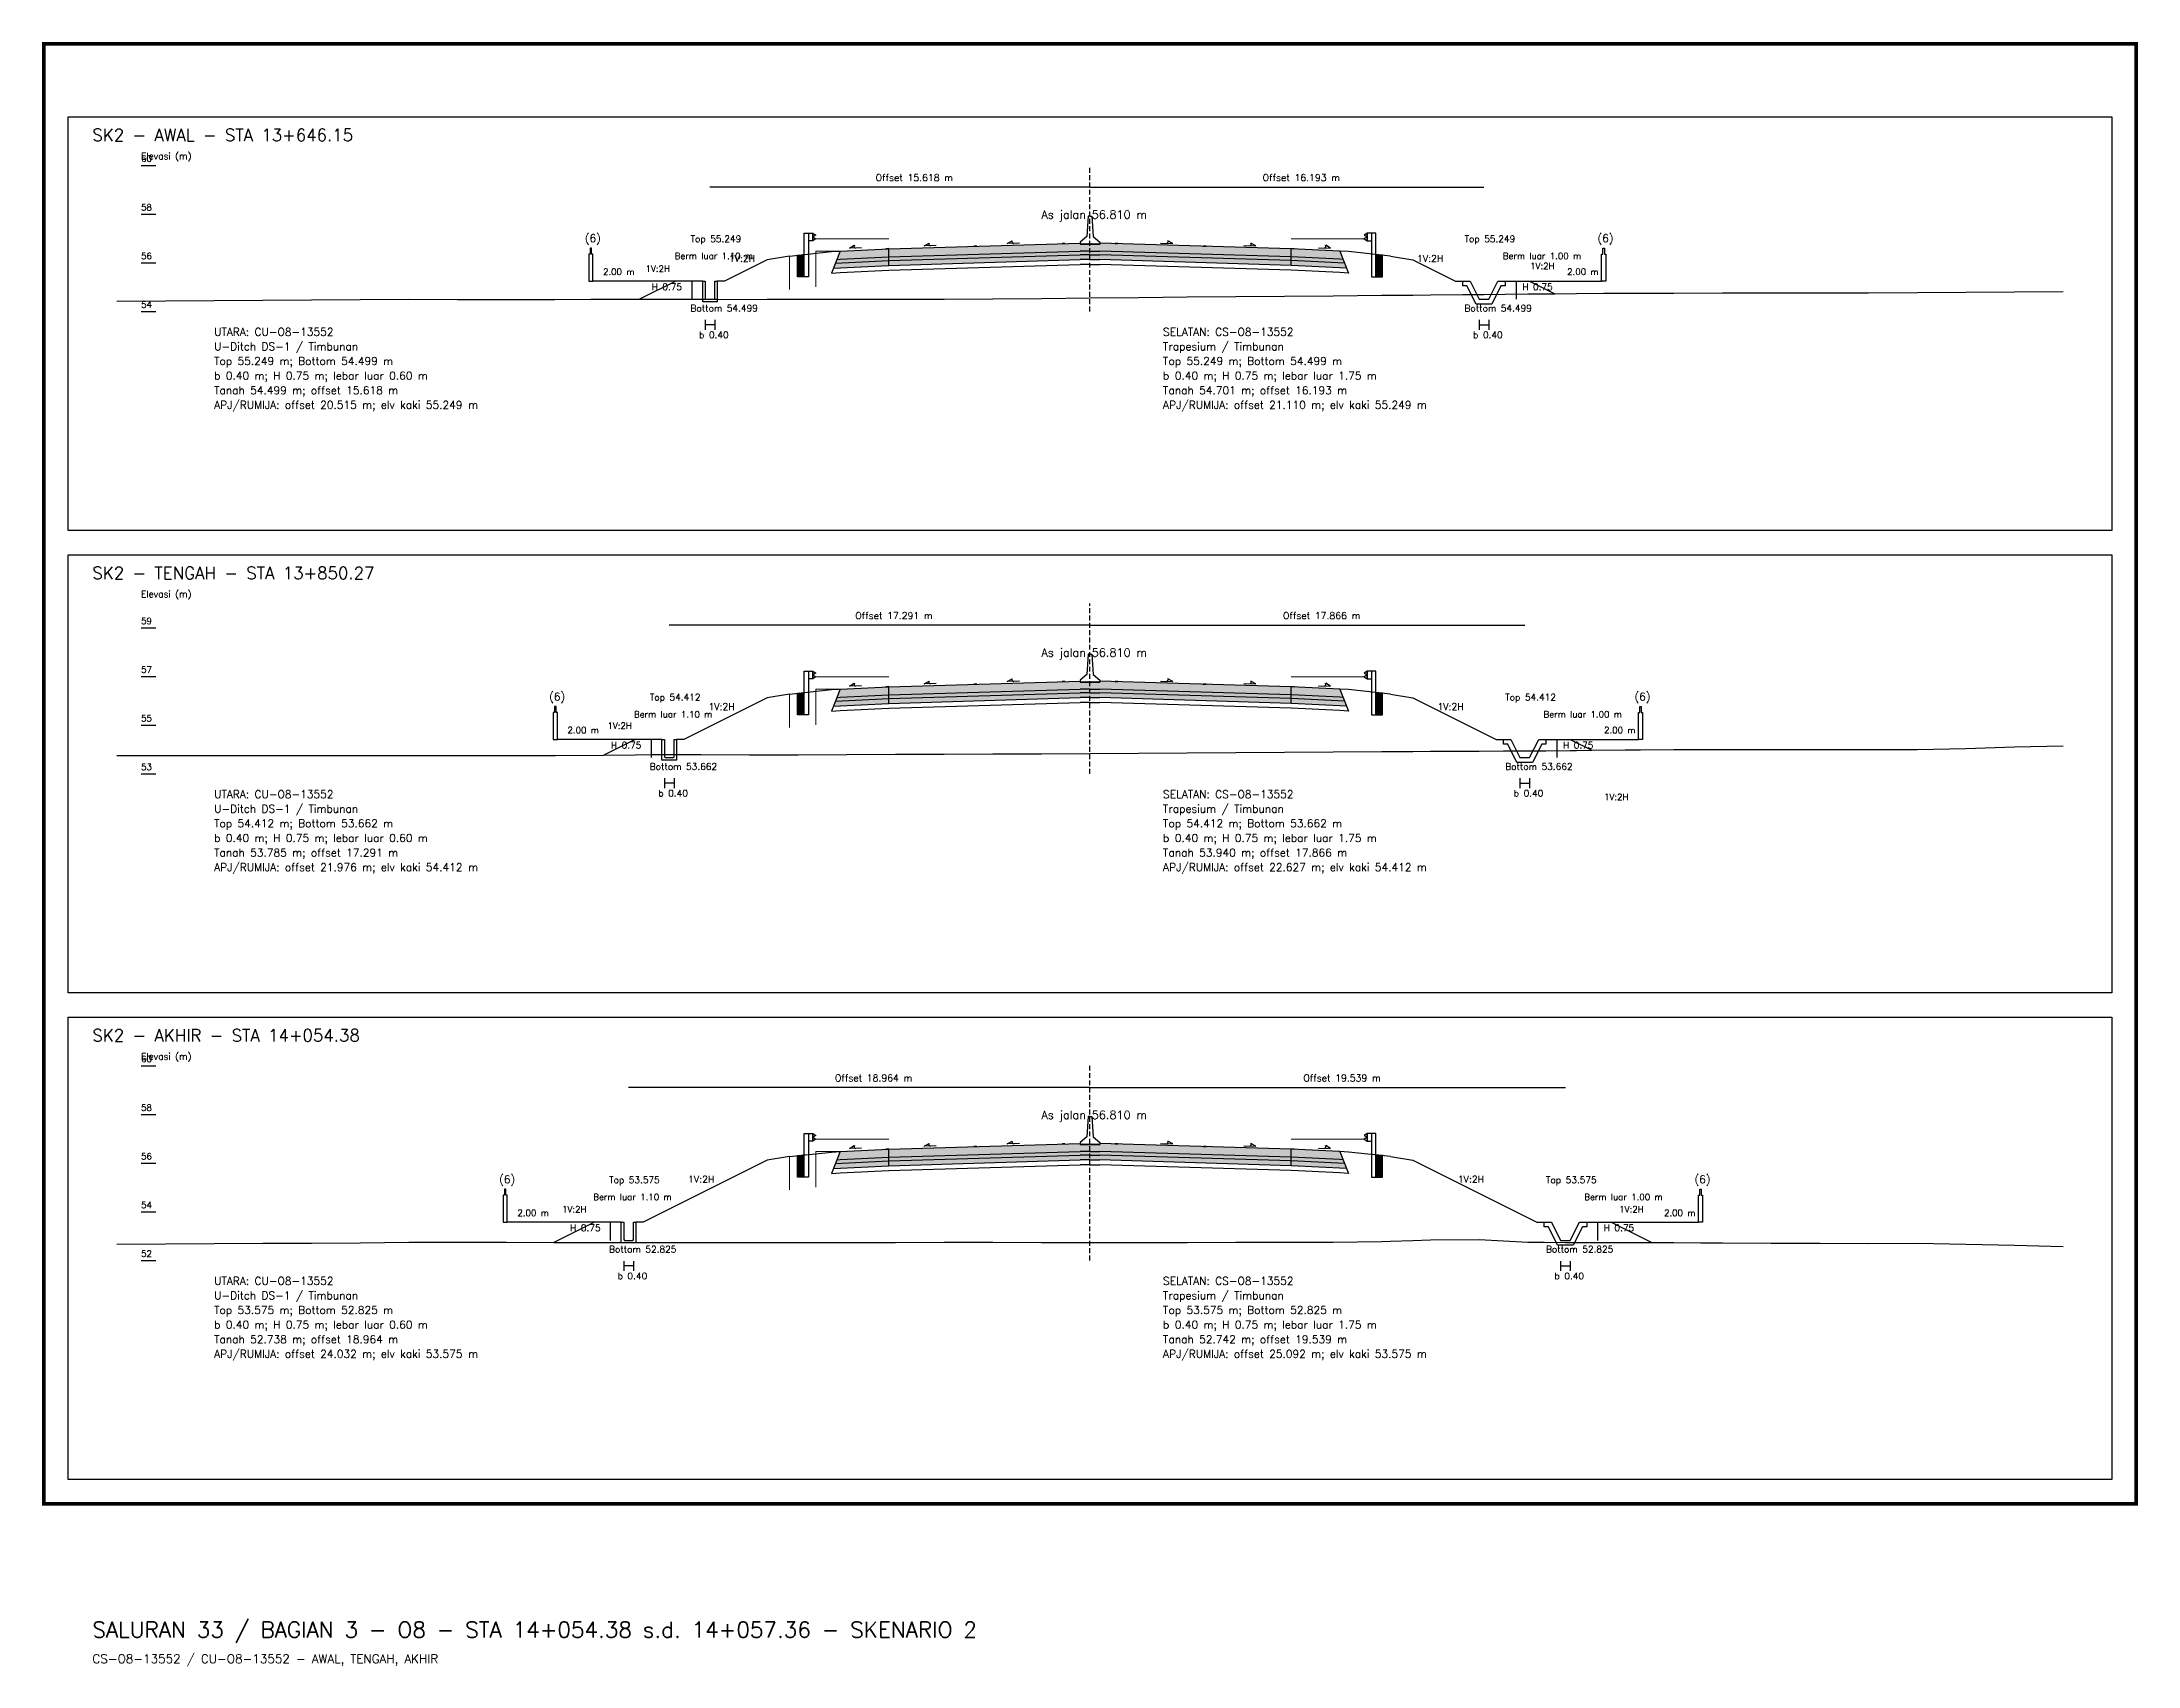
# Model space of a CAD drawing. Header units: metres. Extents: x -24715 to -24517, y 27498 to 30841.
# Drawn here: x -24617.7 to -24531.5, y 28341.6 to 28408.3 of the extents above; entities that cross this region are included whole.
import ezdxf

# ---------------------------------------------------------------- set-up
doc = ezdxf.new("R2010")
doc.units = ezdxf.units.M
doc.linetypes.add('PS_DASH', pattern=[0.3, 0.2, -0.1])
for name, color, linetype, lineweight in [('Dimensi', 230, 'Continuous', 20), ('GRS-ARSIR (HATCH)', 8, 'Continuous', 9), ('Guardrail', 20, 'Continuous', 30), ('HATCH - Beton ramping', 210, 'Continuous', 9), ('HATCH - LFA', 30, 'Continuous', 9), ('HATCH - Pavement', 50, 'Continuous', 9), ('Marka', 20, 'Continuous', 30), ('POT_ALL_GROUP', 2, 'Continuous', 70)]:
    doc.layers.add(name, color=color, linetype=linetype, lineweight=lineweight)
for name, color, linetype in [('POT_ALL_APJ', 2, 'Continuous'), ('POT_ALL_BORDER', 8, 'Continuous'), ('POT_ALL_CHANNEL2', 7, 'Continuous'), ('POT_ALL_DIM', 7, 'Continuous'), ('POT_ALL_GROUND', 1, 'Continuous'), ('POT_ALL_GUIDE', 8, 'Continuous'), ('POT_ALL_ROAD', 4, 'Continuous')]:
    doc.layers.add(name, color=color, linetype=linetype)
doc.styles.get("Standard").update_dxf_attribs({"font": 'simplex.shx'})

# ---------------------------------------------------------------- blocks, each defined once
blk = doc.blocks.new('JALAN_ASLI_TIPIKAL_2OKT_METER')
at = {"layer": 'Guardrail', "lineweight": 9}
h = blk.add_hatch(dxfattribs=at)
h.set_pattern_fill('JIS_LC_20', color=256, scale=0.002)
h.set_pattern_definition([(45, (-29.65569, -21.99233), (-0.02828427, 0.02828427), []), (45, (-29.65489, -21.99233), (-0.02828427, 0.02828427), [])])
h.paths.add_polyline_path([(-12.025, -1.394), (-11.753, -1.394), (-11.753, -0.471), (-12.018, -0.498)])
h = blk.add_hatch(dxfattribs=at)
h.set_pattern_fill('JIS_LC_20', color=256, scale=0.002)
h.set_pattern_definition([(45, (-29.40569, -21.99233), (-0.02828427, 0.02828427), []), (45, (-29.40489, -21.99233), (-0.02828427, 0.02828427), [])])
h.paths.add_polyline_path([(12.018, -0.498), (11.753, -0.471), (11.753, -1.394), (12.025, -1.394)])
at = {"layer": 'HATCH - Beton ramping'}
h = blk.add_hatch(dxfattribs=at)
h.set_pattern_fill('AR-CONC', color=256, scale=0.0005)
h.set_pattern_definition([(50, (-28.949556, -21.99233), (0.09109233, -0.00796954), [0.009525, -0.104775]), (355, (-28.94956, -21.99233), (-0.0176217, 0.09552842), [0.00762, -0.0838203]), (100.45144, (-28.941965, -21.992995), (0.07347062, 0.08755888), [0.008095, -0.08904512]), (46.1842, (-28.94956, -21.96693), (0.13553952, -0.02102116), [0.0142875, -0.1571625]), (96.63556, (-28.93826, -21.96868), (0.11870207, 0.12371306), [0.0121425, -0.1335678]), (351.18415, (-28.94956, -21.96693), (0.11870207, 0.12371306), [0.01143, -0.12572987]), (21, (-28.936856, -21.97328), (0.0758072, -0.0511326), [0.009525, -0.104775]), (326, (-28.93686, -21.97328), (0.03090101, 0.09209398), [0.00762, -0.08382]), (71.45144, (-28.93054, -21.97754), (0.1067082, 0.04096138), [0.008095, -0.08904497]), (37.5, (-28.949556, -21.99233), (0.001544302, 0.04227752), [0, -0.082804, 0, -0.08509, 0, -0.0841375]), (7.5, (-28.949556, -21.99233), (0.03340983, 0.05009029), [0, -0.048514, 0, -0.080899, 0, -0.0320675]), (327.5, (-28.977877, -21.99233), (0.067795298, -0.002864372), [0, -0.03175, 0, -0.09906, 0, -0.131445]), (317.5, (-28.990577, -21.99233), (0.07406459, 0.01271325), [0, -0.041275, 0, -0.065786, 0, -0.093345])])
h.paths.add_polyline_path([(-8.27, -0.566), (-10.401, -0.666), (-10.461, -0.826), (-8.27, -0.716)])
h.paths.add_polyline_path([(-0.4, -0.48), (0, -0.48), (0, -0.33), (-0.4, -0.33), (-8.27, -0.566), (-8.27, -0.716)])
h = blk.add_hatch(dxfattribs=at)
h.set_pattern_fill('AR-CONC', color=256, scale=0.0005)
h.set_pattern_definition([(50, (-28.699556, -21.99233), (0.09109233, -0.00796954), [0.009525, -0.104775]), (355, (-28.69956, -21.99233), (-0.01762171, 0.09552842), [0.00762, -0.0838203]), (100.45144, (-28.691965, -21.992995), (0.07347062, 0.08755888), [0.008095, -0.08904512]), (46.1842, (-28.69956, -21.96693), (0.13553952, -0.02102116), [0.0142875, -0.1571625]), (96.63556, (-28.68826, -21.96868), (0.11870207, 0.12371306), [0.0121425, -0.1335678]), (351.18415, (-28.69956, -21.96693), (0.11870207, 0.12371306), [0.01143, -0.12572987]), (21, (-28.686856, -21.97328), (0.0758072, -0.0511326), [0.009525, -0.104775]), (326, (-28.68686, -21.97328), (0.03090101, 0.09209398), [0.00762, -0.08382]), (71.45144, (-28.68054, -21.97754), (0.10670821, 0.04096138), [0.008095, -0.08904497]), (37.5, (-28.699556, -21.99233), (0.001544302, 0.04227752), [0, -0.082804, 0, -0.08509, 0, -0.0841375]), (7.5, (-28.699556, -21.99233), (0.03340983, 0.050090287), [0, -0.048514, 0, -0.080899, 0, -0.0320675]), (327.5, (-28.727877, -21.99233), (0.067795298, -0.002864372), [0, -0.03175, 0, -0.09906, 0, -0.131445]), (317.5, (-28.740577, -21.99233), (0.07406459, 0.012713246), [0, -0.041275, 0, -0.065786, 0, -0.093345])])
h.paths.add_polyline_path([(8.27, -0.566), (10.401, -0.666), (10.461, -0.826), (8.27, -0.716)])
h.paths.add_polyline_path([(0.4, -0.48), (0, -0.48), (0, -0.33), (0.4, -0.33), (8.27, -0.566), (8.27, -0.716)])
at = {"layer": 'HATCH - LFA'}
h = blk.add_hatch(dxfattribs=at)
h.set_pattern_fill('GRAVEL', color=256, scale=0.0075)
h.set_pattern_definition([(228.012788, (-28.812396, -21.801831), (-1.524, -1.7145), [0.0256291, -2.5372863]), (184.96974, (-28.829541, -21.820881), (2.2859999991, 0.1905000109), [0.04398035, -4.3540537]), (132.510447, (-28.873356, -21.824691), (1.9050000008, -2.0954999993), [0.0310111, -3.0701042]), (267.27369, (-28.947651, -21.872316), (0.1905000004, 3.81), [0.0400503, -3.9649828]), (292.833654, (-28.949556, -21.912321), (-0.9525, 2.286), [0.0392725, -3.8879856]), (357.27369, (-28.934316, -21.948516), (-3.81, 0.1905000004), [0.0400503, -3.9649828]), (37.69424, (-28.894311, -21.950421), (-2.4764999999, -1.9050000001), [0.0529645, -5.24348365]), (72.255328, (-28.852401, -21.918036), (1.3335000004, 4.1909999999), [0.050004, -4.95039425]), (121.429566, (-28.837161, -21.870411), (-1.5240000002, 2.4764999999), [0.040186, -3.9784159]), (175.23636, (-28.858116, -21.836121), (2.0955, -0.1905), [0.0458785, -2.2480453]), (222.397438, (-28.903836, -21.832311), (-2.2859999999, -2.0955000001), [0.05933084, -5.8737579]), (138.814075, (-28.759056, -21.874221), (-1.3335, 1.143), [0.0202503, -2.0047924]), (171.469234, (-28.774296, -21.860886), (2.4765, -0.3809999996), [0.03852615, -3.8140979]), (225, (-28.8124, -21.85517), (0, -0.1905), [0.0269407, -0.242467]), (203.19859, (-28.82573, -21.832311), (0.9525, 0.381), [0.0145081, -1.4362967]), (291.80141, (-28.839066, -21.838026), (-0.1905, 0.5715), [0.0205174, -1.0053565]), (30.96376, (-28.831446, -21.857076), (0.5715, 0.381), [0.033324, -1.0774724]), (161.56505, (-28.80287, -21.83993), (0.381, -0.1905), [0.0240965, -0.5783174]), (16.38954, (-28.949556, -21.838026), (1.905, 0.5715), [0.0337566, -3.341912]), (70.346176, (-28.917171, -21.828501), (-0.762, -2.0955), [0.0283199, -2.8036662]), (293.19859, (-28.80287, -21.801831), (-0.381, 0.9525), [0.029016, -1.4217888]), (343.61046, (-28.791441, -21.828501), (-1.905, 0.5715), [0.0337566, -3.341912]), (339.443955, (-28.949556, -21.956136), (-0.9525, 0.381), [0.0325526, -1.5950801]), (294.77514, (-28.919076, -21.967566), (-0.952500001, 2.0954999995), [0.0272754, -2.7002695]), (66.80141, (-28.800966, -21.992331), (0.381, 0.9525), [0.029016, -1.4217888]), (17.354025, (-28.789536, -21.965661), (-2.4765, -0.762), [0.0319337, -3.1614282]), (69.443955, (-28.89431, -21.992331), (-0.381, -0.9525), [0.0162763, -1.6113564]), (101.30993, (-28.812396, -21.99233), (-0.1905, 0.762), [0.0097136, -0.9616496]), (165.96376, (-28.8143, -21.982806), (0.5715, -0.1905), [0.0392725, -0.7461791]), (186.009006, (-28.852401, -21.973281), (1.905, 0.1905), [0.036395, -3.6031024]), (303.69007, (-28.831446, -21.87422), (-0.1905, 0.381), [0.0274743, -0.6593832]), (353.157227, (-28.816206, -21.897081), (3.2385, -0.3809999998), [0.0479668, -4.7487007]), (60.945396, (-28.76858, -21.902796), (-0.762, -1.3335), [0.0196131, -1.9417044]), (90, (-28.75906, -21.88565), (-0.1905, 0.1905), [0.01143, -0.17907]), (120.256437, (-28.856211, -21.967566), (0.762, -1.3335), [0.026465, -2.6200456]), (48.012787, (-28.869546, -21.944706), (1.524, 1.7145), [0.0512582, -2.5116572]), (0, (-28.83526, -21.9066), (0.1905, 0.1905), [0.04953, -0.14097]), (325.304846, (-28.785726, -21.906606), (1.9050000007, -1.333499999), [0.0301207, -2.9819488]), (254.0546, (-28.76096, -21.92375), (-0.1905, -0.762), [0.0277372, -1.3591238]), (207.645975, (-28.768581, -21.950421), (-3.6195000001, -1.9049999997), [0.0451609, -4.4709348]), (175.426079, (-28.808586, -21.971376), (-2.4765, 0.1905), [0.0477772, -4.7299385])])
h.paths.add_polyline_path([(-8.27, -0.716), (-10.461, -0.826), (-10.54, -1.03), (-8.27, -0.916)])
h.paths.add_polyline_path([(-0.4, -0.68), (0, -0.68), (0, -0.48), (-0.4, -0.48), (-8.27, -0.716), (-8.27, -0.916)])
h = blk.add_hatch(dxfattribs=at)
h.set_pattern_fill('GRAVEL', color=256, scale=0.0075)
h.set_pattern_definition([(228.012788, (-28.562396, -21.801831), (-1.524, -1.7145), [0.0256291, -2.5372863]), (184.96974, (-28.579541, -21.820881), (2.2859999991, 0.1905000109), [0.04398035, -4.3540537]), (132.510447, (-28.623356, -21.824691), (1.9050000008, -2.0954999993), [0.0310111, -3.0701042]), (267.27369, (-28.697651, -21.872316), (0.1905000004, 3.81), [0.04005034, -3.9649828]), (292.833654, (-28.699556, -21.912321), (-0.9525, 2.286), [0.0392725, -3.8879856]), (357.27369, (-28.684316, -21.948516), (-3.81, 0.1905000004), [0.04005034, -3.9649828]), (37.69424, (-28.644311, -21.950421), (-2.4764999999, -1.9050000001), [0.0529645, -5.24348365]), (72.255328, (-28.602401, -21.918036), (1.3335000004, 4.1909999999), [0.050004, -4.95039425]), (121.429566, (-28.587161, -21.870411), (-1.5240000002, 2.4764999999), [0.040186, -3.9784159]), (175.23636, (-28.608116, -21.836121), (2.0955, -0.1905000003), [0.0458785, -2.2480453]), (222.397438, (-28.653836, -21.832311), (-2.2859999999, -2.0955000001), [0.05933084, -5.87375794]), (138.814075, (-28.509056, -21.874221), (-1.3335, 1.143), [0.02025034, -2.0047924]), (171.469234, (-28.524296, -21.860886), (2.4765, -0.3809999996), [0.03852615, -3.8140979]), (225, (-28.5624, -21.85517), (0, -0.1905), [0.0269407, -0.242467]), (203.19859, (-28.57573, -21.832311), (0.9525, 0.381), [0.0145081, -1.4362967]), (291.80141, (-28.589066, -21.838026), (-0.1905, 0.5715), [0.0205174, -1.0053565]), (30.96376, (-28.581446, -21.857076), (0.5715, 0.381), [0.033324, -1.0774724]), (161.56505, (-28.55287, -21.83993), (0.381, -0.1905), [0.0240965, -0.57831736]), (16.38954, (-28.699556, -21.838026), (1.905, 0.5715), [0.0337566, -3.341912]), (70.346176, (-28.667171, -21.828501), (-0.762, -2.0955), [0.0283199, -2.8036662]), (293.19859, (-28.55287, -21.801831), (-0.381, 0.9525), [0.029016, -1.4217888]), (343.61046, (-28.541441, -21.828501), (-1.905, 0.5714999999), [0.0337566, -3.341912]), (339.443955, (-28.699556, -21.956136), (-0.9525, 0.381), [0.03255264, -1.5950801]), (294.77514, (-28.669076, -21.967566), (-0.952500001, 2.0954999995), [0.0272754, -2.7002695]), (66.80141, (-28.550966, -21.992331), (0.381, 0.9525), [0.029016, -1.4217888]), (17.354025, (-28.539536, -21.965661), (-2.4765, -0.7620000002), [0.0319337, -3.1614282]), (69.443955, (-28.64431, -21.992331), (-0.381, -0.9525), [0.0162763, -1.6113564]), (101.30993, (-28.562396, -21.99233), (-0.1905, 0.762), [0.0097136, -0.9616496]), (165.96376, (-28.5643, -21.982806), (0.5715, -0.1905), [0.0392725, -0.7461791]), (186.009006, (-28.602401, -21.973281), (1.905, 0.1905), [0.036395, -3.6031024]), (303.69007, (-28.581446, -21.87422), (-0.1905, 0.381), [0.0274743, -0.6593832]), (353.157227, (-28.566206, -21.897081), (3.2385, -0.3809999998), [0.04796676, -4.7487007]), (60.945396, (-28.51858, -21.902796), (-0.762, -1.3335), [0.0196131, -1.9417044]), (90, (-28.50906, -21.88565), (-0.1905, 0.1905), [0.01143, -0.17907]), (120.256437, (-28.606211, -21.967566), (0.762, -1.3335), [0.026465, -2.62004556]), (48.012787, (-28.619546, -21.944706), (1.524, 1.7145), [0.0512582, -2.5116572]), (0, (-28.58526, -21.9066), (0.1905, 0.1905), [0.04953, -0.14097]), (325.304846, (-28.535726, -21.906606), (1.9050000007, -1.333499999), [0.0301207, -2.98194875]), (254.054604, (-28.51096, -21.92375), (-0.1905, -0.762), [0.0277372, -1.35912375]), (207.645975, (-28.518581, -21.950421), (-3.6195000001, -1.9049999997), [0.0451609, -4.4709348]), (175.426079, (-28.558586, -21.971376), (-2.4765, 0.1905), [0.0477772, -4.7299385])])
h.paths.add_polyline_path([(8.27, -0.716), (10.461, -0.826), (10.54, -1.03), (8.27, -0.916)])
h.paths.add_polyline_path([(0.4, -0.68), (0, -0.68), (0, -0.48), (0.4, -0.48), (8.27, -0.716), (8.27, -0.916)])
at = {"layer": 'HATCH - Pavement'}
h = blk.add_hatch(dxfattribs=at)
h.set_pattern_fill('AR-CONC', color=256, scale=0.001)
h.set_pattern_definition([(50, (-89.43046, -52.62889), (0.18218467, -0.01593909), [0.01905, -0.20955]), (355, (-89.43046, -52.6289), (-0.03524342, 0.19105685), [0.01524, -0.1676406]), (100.45144, (-89.41528, -52.63022), (0.14694125, 0.17511775), [0.01619, -0.17809024]), (46.1842, (-89.43046, -52.5781), (0.27107904, -0.04204233), [0.028575, -0.314325]), (96.63556, (-89.40787, -52.5816), (0.23740413, 0.2474261), [0.024285, -0.2671356]), (351.18415, (-89.43046, -52.5781), (0.2374041, 0.2474261), [0.02286, -0.2514597]), (21, (-89.40506, -52.59079), (0.1516144, -0.1022652), [0.01905, -0.20955]), (326, (-89.40506, -52.5908), (0.06180203, 0.18418797), [0.01524, -0.16764]), (71.45144, (-89.39243, -52.59931), (0.21341642, 0.08192277), [0.01619, -0.17808994]), (37.5, (-89.43046, -52.62889), (0.003088603, 0.08455504), [0, -0.165608, 0, -0.17018, 0, -0.168275]), (7.5, (-89.43046, -52.62889), (0.06681966, 0.100180575), [0, -0.097028, 0, -0.161798, 0, -0.064135]), (327.5, (-89.4871, -52.62889), (0.135590595, -0.005728744), [0, -0.0635, 0, -0.19812, 0, -0.26289]), (317.5, (-89.5125, -52.62889), (0.14812918, 0.02542649), [0, -0.08255, 0, -0.131572, 0, -0.18669])])
h.paths.add_polyline_path([(-8.27, -0.236), (-10.27, -0.336), (-10.401, -0.673), (-10.27, -0.666), (-8.27, -0.566)])
h.paths.add_polyline_path([(-0.4, -0.33), (0, -0.33), (0, 0), (-0.4, 0), (-8.27, -0.236), (-8.27, -0.566)])
h = blk.add_hatch(dxfattribs=at)
h.set_pattern_fill('AR-CONC', color=256, scale=0.001)
h.set_pattern_definition([(50, (-89.18046, -52.62889), (0.18218467, -0.01593909), [0.01905, -0.20955]), (355, (-89.18046, -52.6289), (-0.03524342, 0.19105685), [0.01524, -0.16764058]), (100.45144, (-89.16528, -52.63022), (0.14694125, 0.17511775), [0.01619, -0.17809024]), (46.1842, (-89.18046, -52.5781), (0.27107904, -0.04204233), [0.028575, -0.314325]), (96.63556, (-89.15787, -52.5816), (0.23740413, 0.2474261), [0.024285, -0.2671356]), (351.18415, (-89.18046, -52.5781), (0.2374041, 0.2474261), [0.02286, -0.2514597]), (21, (-89.15506, -52.59079), (0.1516144, -0.1022652), [0.01905, -0.20955]), (326, (-89.15506, -52.5908), (0.06180203, 0.18418797), [0.01524, -0.16764]), (71.45144, (-89.14243, -52.59931), (0.21341642, 0.08192277), [0.01619, -0.17808994]), (37.5, (-89.18046, -52.62889), (0.003088603, 0.08455504), [0, -0.165608, 0, -0.17018, 0, -0.168275]), (7.5, (-89.18046, -52.62889), (0.06681966, 0.100180575), [0, -0.097028, 0, -0.161798, 0, -0.064135]), (327.5, (-89.2371, -52.62889), (0.135590595, -0.005728744), [0, -0.0635, 0, -0.19812, 0, -0.26289]), (317.5, (-89.2625, -52.62889), (0.14812918, 0.02542649), [0, -0.08255, 0, -0.131572, 0, -0.18669])])
h.paths.add_polyline_path([(8.27, -0.236), (10.27, -0.336), (10.401, -0.673), (10.27, -0.666), (8.27, -0.566)])
h.paths.add_polyline_path([(0.4, -0.33), (0, -0.33), (0, 0), (0.4, 0), (8.27, -0.236), (8.27, -0.566)])
at = {"layer": 'Marka'}
h = blk.add_hatch(color=256, dxfattribs=at)
h.dxf.hatch_style = 1
h.paths.add_polyline_path([(-8.27, -0.23), (-8.39, -0.236), (-8.39, -0.242), (-8.27, -0.236)])
h.paths.add_polyline_path([(-4.65, -0.122), (-4.77, -0.125), (-4.77, -0.131), (-4.65, -0.128)])
h.paths.add_polyline_path([(-1.03, -0.019), (-1.03, -0.013), (-1.15, -0.017), (-1.15, -0.023)])
h = blk.add_hatch(color=256, dxfattribs=at)
h.dxf.hatch_style = 1
h.paths.add_polyline_path([(8.27, -0.23), (8.39, -0.236), (8.39, -0.242), (8.27, -0.236)])
h.paths.add_polyline_path([(4.65, -0.122), (4.77, -0.125), (4.77, -0.131), (4.65, -0.128)])
h.paths.add_polyline_path([(1.03, -0.019), (1.03, -0.013), (1.15, -0.017), (1.15, -0.023)])
for p, q in [((-8.27, -0.236), (-0.4, 0)), ((8.27, -0.236), (0.4, 0)), ((-12.353, -0.533), (-10.622, -0.354)), ((-10.27, -0.336), (-10.62, -1.234)), ((-10.62, -0.354), (-10.27, -0.336)), ((-10.461, -0.826), (-8.27, -0.716)), ((-10.401, -0.673), (-10.27, -0.666)), ((-10.27, -0.336), (-8.27, -0.236)), ((-10.27, -0.666), (-8.27, -0.566)), ((-8.27, -0.916), (-8.27, -0.236)), ((-8.27, -0.566), (-0.4, -0.33)), ((-8.27, -0.716), (-0.4, -0.48)), ((-8.27, -0.916), (-0.4, -0.68)), ((0, -0.05), (-0.4, -0.05)), ((0, -0.33), (-0.4, -0.33)), ((0, -0.48), (-0.4, -0.48)), ((0, -0.68), (-0.4, -0.68)), ((0, -0.05), (0.4, -0.05)), ((0, -0.33), (0.4, -0.33)), ((0, -0.48), (0.4, -0.48)), ((0, -0.68), (0.4, -0.68)), ((8.27, -0.566), (0.4, -0.33)), ((8.27, -0.716), (0.4, -0.48)), ((8.27, -0.916), (0.4, -0.68)), ((8.27, -0.916), (8.27, -0.236)), ((10.27, -0.336), (8.27, -0.236)), ((10.27, -0.666), (8.27, -0.566)), ((10.461, -0.826), (8.27, -0.716)), ((10.27, -0.336), (10.62, -1.234)), ((10.62, -0.354), (10.27, -0.336)), ((10.401, -0.673), (10.27, -0.666)), ((12.353, -0.533), (10.622, -0.354)), ((-10.62, -1.234), (-10.27, -1.216)), ((-10.54, -1.03), (-8.27, -0.916)), ((-10.27, -1.216), (-8.27, -1.116)), ((-8.27, -1.116), (-0.4, -0.88)), ((0, -0.88), (-0.4, -0.88)), ((0, -0.88), (0.4, -0.88)), ((8.27, -1.116), (0.4, -0.88)), ((10.54, -1.03), (8.27, -0.916)), ((10.27, -1.216), (8.27, -1.116)), ((10.62, -1.234), (10.27, -1.216))]:
    blk.add_line(p, q)
for points in [[(0, 1.11), (-0.075, 1.11), (-0.125, 0.27), (-0.4, 0.03), (-0.4, -0.05), (0, -0.05)], [(0, 1.11), (0.075, 1.11), (0.125, 0.27), (0.4, 0.03), (0.4, -0.05), (0, -0.05)], [(-6.818, -0.116), (-6.616, 0)], [(-3.401, -0.02), (-3.199, 0.096)], [(3.401, -0.02), (3.199, 0.096)], [(6.818, -0.116), (6.616, 0)], [(-9.887, -0.208), (-9.686, -0.092)], [(-9.387, -0.193), (-9.887, -0.208)], [(-6.318, -0.101), (-6.818, -0.116)], [(-2.901, -0.005), (-3.401, -0.02)], [(2.901, -0.005), (3.401, -0.02)], [(6.318, -0.101), (6.818, -0.116)], [(9.387, -0.193), (9.887, -0.208)], [(9.887, -0.208), (9.686, -0.092)]]:
    blk.add_lwpolyline(points)
for centre, start, end in [((-6.556, -0.037), 148.28164, 271.71836), ((-3.139, 0.059), 148.28164, 271.71836), ((3.139, 0.059), 268.28164, 31.71836), ((6.556, -0.037), 268.28164, 31.71836), ((-9.625, -0.129), 148.28164, 271.71836), ((9.625, -0.129), 268.28164, 31.71836)]:
    blk.add_arc(centre, 0.0711, start, end)
at = {"layer": 'Dimensi'}
for p, q in [((-8.27, 0.168), (-11.27, 0.168)), ((8.27, 0.168), (11.27, 0.168))]:
    blk.add_line(p, q, dxfattribs=at)
at = {"layer": 'GRS-ARSIR (HATCH)'}
for p, q in [((-12.353, -0.533), (-12.353, -1.909)), ((-11.27, -0.336), (-11.27, -1.803)), ((-10.27, -0.336), (-11.27, -0.336))]:
    blk.add_line(p, q, dxfattribs=at)
at = {"layer": 'Guardrail'}
for points in [[(-11.753, -1.394), (-11.753, 0.406), (-11.575, 0.406), (-11.575, -1.394), (-11.753, -1.394)], [(-11.575, 0.406), (-11.397, 0.406), (-11.397, 0.094), (-11.575, 0.094)], [(-11.397, 0.25), (-11.397, 0.406), (-11.262, 0.328), (-11.397, 0.25)], [(-11.397, 0.094), (-11.397, 0.25), (-11.262, 0.172), (-11.397, 0.094)], [(11.397, 0.25), (11.397, 0.406), (11.262, 0.328), (11.397, 0.25)], [(11.397, 0.094), (11.397, 0.25), (11.262, 0.172), (11.397, 0.094)], [(11.575, 0.406), (11.397, 0.406), (11.397, 0.094), (11.575, 0.094)], [(11.753, -1.394), (11.753, 0.406), (11.575, 0.406), (11.575, -1.394), (11.753, -1.394)], [(-11.575, -1.394), (-12.025, -1.394), (-12.018, -0.498), (-11.568, -0.453), (-11.575, -1.394)], [(11.575, -1.394), (12.025, -1.394), (12.018, -0.498), (11.568, -0.453), (11.575, -1.394)]]:
    blk.add_lwpolyline(points, dxfattribs=at)
at = {"layer": 'Marka'}
for points in [[(-8.39, -0.242), (-8.27, -0.236), (-8.27, -0.23), (-8.39, -0.236), (-8.39, -0.242)], [(8.39, -0.242), (8.27, -0.236), (8.27, -0.23), (8.39, -0.236), (8.39, -0.242)]]:
    blk.add_lwpolyline(points, dxfattribs=at)
for points in [[(-4.65, -0.122), (-4.77, -0.125), (-4.77, -0.131), (-4.65, -0.128)], [(-1.03, -0.013), (-1.15, -0.017), (-1.15, -0.023), (-1.03, -0.019)], [(1.03, -0.013), (1.15, -0.017), (1.15, -0.023), (1.03, -0.019)], [(4.65, -0.122), (4.77, -0.125), (4.77, -0.131), (4.65, -0.128)]]:
    blk.add_lwpolyline(points, close=True, dxfattribs=at)

msp = doc.modelspace()

# ---------------------------------------------------------------- linework, layer by layer
at = {"layer": 'POT_ALL_APJ', "linetype": 'Continuous'}
for points in [[(-24595.18604, 28399.61706), (-24595.18604, 28398.51265), (-24595.01604, 28398.51265), (-24595.01604, 28399.61706), (-24595.07104, 28399.61706), (-24595.07104, 28399.86706), (-24595.10104, 28399.86706), (-24595.13104, 28399.86706), (-24595.13104, 28399.61706), (-24595.18604, 28399.61706)], [(-24553.39055, 28399.61706), (-24553.39055, 28398.51265), (-24553.56055, 28398.51265), (-24553.56055, 28399.61706), (-24553.50555, 28399.61706), (-24553.50555, 28399.86706), (-24553.47555, 28399.86706), (-24553.44555, 28399.86706), (-24553.44555, 28399.61706), (-24553.39055, 28399.61706)], [(-24591.6036, 28398.51265), (-24595.01604, 28398.51265)], [(-24556.51815, 28398.51265), (-24553.56055, 28398.51265)], [(-24596.64677, 28380.78037), (-24596.64677, 28379.67596), (-24596.47677, 28379.67596), (-24596.47677, 28380.78037), (-24596.53177, 28380.78037), (-24596.53177, 28381.03037), (-24596.56177, 28381.03037), (-24596.59177, 28381.03037), (-24596.59177, 28380.78037), (-24596.64677, 28380.78037)], [(-24551.87342, 28380.78037), (-24551.87342, 28379.67596), (-24552.04342, 28379.67596), (-24552.04342, 28380.78037), (-24551.98842, 28380.78037), (-24551.98842, 28381.03037), (-24551.95842, 28381.03037), (-24551.92842, 28381.03037), (-24551.92842, 28380.78037), (-24551.87342, 28380.78037)], [(-24593.27698, 28379.67596), (-24596.47677, 28379.67596)], [(-24554.84477, 28379.67596), (-24552.04342, 28379.67596)], [(-24598.70297, 28360.94368), (-24598.70297, 28359.83927), (-24598.53297, 28359.83927), (-24598.53297, 28360.94368), (-24598.58797, 28360.94368), (-24598.58797, 28361.19368), (-24598.61797, 28361.19368), (-24598.64797, 28361.19368), (-24598.64797, 28360.94368), (-24598.70297, 28360.94368)], [(-24549.40926, 28360.94368), (-24549.40926, 28359.83927), (-24549.57926, 28359.83927), (-24549.57926, 28360.94368), (-24549.52426, 28360.94368), (-24549.52426, 28361.19368), (-24549.49426, 28361.19368), (-24549.46426, 28361.19368), (-24549.46426, 28360.94368), (-24549.40926, 28360.94368)], [(-24594.95037, 28359.83927), (-24598.53297, 28359.83927)], [(-24553.17139, 28359.83927), (-24549.57926, 28359.83927)]]:
    msp.add_lwpolyline(points, dxfattribs=at)
at = {"layer": 'POT_ALL_BORDER', "linetype": 'Continuous'}
for points in [[(-24616.58588, 28405.26387), (-24532.58588, 28405.26387), (-24532.58588, 28388.26387), (-24616.58588, 28388.26387), (-24616.58588, 28405.26387)], [(-24616.58588, 28387.26387), (-24532.58588, 28387.26387), (-24532.58588, 28369.26387), (-24616.58588, 28369.26387), (-24616.58588, 28387.26387)], [(-24616.58588, 28368.26387), (-24532.58588, 28368.26387), (-24532.58588, 28349.26387), (-24616.58588, 28349.26387), (-24616.58588, 28368.26387)]]:
    msp.add_lwpolyline(points, dxfattribs=at)
at = {"layer": 'POT_ALL_CHANNEL2', "linetype": 'Continuous'}
for points in [[(-24590.0036, 28398.51265), (-24589.9036, 28398.51265), (-24589.9036, 28397.66265), (-24590.5036, 28397.66265), (-24590.5036, 28398.51265), (-24590.4036, 28398.51265), (-24590.4036, 28397.79265), (-24590.3736, 28397.76265), (-24590.0336, 28397.76265), (-24590.0036, 28397.79265), (-24590.0036, 28398.51265)], [(-24559.26815, 28398.51265), (-24558.96815, 28398.51265), (-24558.59315, 28397.76265), (-24558.19315, 28397.76265), (-24557.81815, 28398.51265), (-24557.51815, 28398.51265), (-24557.51815, 28398.31265), (-24557.69454, 28398.31265), (-24558.06954, 28397.56265), (-24558.71676, 28397.56265), (-24559.09176, 28398.31265), (-24559.26815, 28398.31265), (-24559.26815, 28398.51265)], [(-24591.67698, 28379.67596), (-24591.57698, 28379.67596), (-24591.57698, 28378.82596), (-24592.17698, 28378.82596), (-24592.17698, 28379.67596), (-24592.07698, 28379.67596), (-24592.07698, 28378.95596), (-24592.04698, 28378.92596), (-24591.70698, 28378.92596), (-24591.67698, 28378.95596), (-24591.67698, 28379.67596)], [(-24557.59477, 28379.67596), (-24557.29477, 28379.67596), (-24556.91977, 28378.92596), (-24556.51977, 28378.92596), (-24556.14477, 28379.67596), (-24555.84477, 28379.67596), (-24555.84477, 28379.47596), (-24556.02116, 28379.47596), (-24556.39616, 28378.72596), (-24557.04338, 28378.72596), (-24557.41838, 28379.47596), (-24557.59477, 28379.47596), (-24557.59477, 28379.67596)], [(-24593.35037, 28359.83927), (-24593.25037, 28359.83927), (-24593.25037, 28358.98927), (-24593.85037, 28358.98927), (-24593.85037, 28359.83927), (-24593.75037, 28359.83927), (-24593.75037, 28359.11927), (-24593.72037, 28359.08927), (-24593.38037, 28359.08927), (-24593.35037, 28359.11927), (-24593.35037, 28359.83927)], [(-24555.92139, 28359.83927), (-24555.62139, 28359.83927), (-24555.24639, 28359.08927), (-24554.84639, 28359.08927), (-24554.47139, 28359.83927), (-24554.17139, 28359.83927), (-24554.17139, 28359.63927), (-24554.34778, 28359.63927), (-24554.72278, 28358.88927), (-24555.36999, 28358.88927), (-24555.74499, 28359.63927), (-24555.92139, 28359.63927), (-24555.92139, 28359.83927)]]:
    msp.add_lwpolyline(points, dxfattribs=at)
at = {"layer": 'POT_ALL_DIM', "linetype": 'Continuous'}
for points in [[(-24574.58588, 28402.37387), (-24590.2036, 28402.37387)], [(-24574.58588, 28402.37387), (-24558.39315, 28402.37387)], [(-24590.9536, 28398.51265), (-24590.9536, 28397.76265)], [(-24557.06815, 28398.51265), (-24557.06815, 28397.76265)], [(-24590.4036, 28396.91265), (-24590.4036, 28396.51265)], [(-24590.0036, 28396.91265), (-24590.0036, 28396.51265)], [(-24558.59315, 28396.91265), (-24558.59315, 28396.51265)], [(-24558.19315, 28396.91265), (-24558.19315, 28396.51265)], [(-24590.0036, 28396.71265), (-24590.4036, 28396.71265)], [(-24558.59315, 28396.71265), (-24558.19315, 28396.71265)], [(-24574.58588, 28384.37387), (-24591.87698, 28384.37387)], [(-24574.58588, 28384.37387), (-24556.71977, 28384.37387)], [(-24592.62698, 28379.67596), (-24592.62698, 28378.92596)], [(-24555.39477, 28379.67596), (-24555.39477, 28378.92596)], [(-24592.07698, 28378.07596), (-24592.07698, 28377.67596)], [(-24591.67698, 28377.87596), (-24592.07698, 28377.87596)], [(-24591.67698, 28378.07596), (-24591.67698, 28377.67596)], [(-24556.91977, 28378.07596), (-24556.91977, 28377.67596)], [(-24556.91977, 28377.87596), (-24556.51977, 28377.87596)], [(-24556.51977, 28378.07596), (-24556.51977, 28377.67596)], [(-24574.58588, 28365.37387), (-24593.55037, 28365.37387)], [(-24574.58588, 28365.37387), (-24555.04639, 28365.37387)], [(-24594.30037, 28359.83927), (-24594.30037, 28359.08927)], [(-24553.72139, 28359.83927), (-24553.72139, 28359.08927)], [(-24593.75037, 28358.23927), (-24593.75037, 28357.83927)], [(-24593.35037, 28358.03927), (-24593.75037, 28358.03927)], [(-24593.35037, 28358.23927), (-24593.35037, 28357.83927)], [(-24555.24639, 28358.23927), (-24555.24639, 28357.83927)], [(-24555.24639, 28358.03927), (-24554.84639, 28358.03927)], [(-24554.84639, 28358.23927), (-24554.84639, 28357.83927)]]:
    msp.add_lwpolyline(points, dxfattribs=at)
at = {"layer": 'POT_ALL_GROUND', "linetype": 'Continuous'}
for points in [[(-24614.58588, 28397.68046), (-24612.58588, 28397.69526), (-24610.58588, 28397.71006), (-24608.58588, 28397.72485), (-24606.58588, 28397.73965), (-24604.58588, 28397.75445), (-24602.58588, 28397.76066), (-24600.58588, 28397.75765), (-24598.58588, 28397.75443), (-24596.58588, 28397.75825), (-24595.10104, 28397.76302), (-24594.58588, 28397.76387), (-24593.10104, 28397.76387), (-24592.58588, 28397.76387), (-24591.6036, 28397.76387), (-24590.58588, 28397.76358), (-24590.5036, 28397.76338), (-24590.2036, 28397.76264), (-24589.9036, 28397.76189), (-24588.58588, 28397.75984), (-24587.85579, 28397.76159), (-24586.93915, 28397.7635), (-24586.58588, 28397.76387), (-24584.58588, 28397.76387), (-24582.58588, 28397.76387), (-24580.58588, 28397.76494), (-24578.58588, 28397.78068), (-24576.58588, 28397.79974), (-24574.58588, 28397.8188), (-24572.58588, 28397.83786), (-24570.58588, 28397.85692), (-24568.58588, 28397.87412), (-24566.58588, 28397.89126), (-24564.58588, 28397.90912), (-24562.58588, 28397.92703), (-24562.2326, 28397.9302), (-24561.31596, 28397.93841), (-24560.58588, 28397.94494), (-24559.26815, 28397.95675), (-24558.58588, 28397.96291), (-24558.39315, 28397.96468), (-24557.51815, 28397.97268), (-24556.58588, 28397.98121), (-24556.51815, 28397.98182), (-24555.47555, 28397.99136), (-24554.58588, 28397.9995), (-24553.47555, 28398.00965), (-24552.58588, 28398.01379), (-24550.58588, 28398.0181), (-24548.58588, 28398.02319), (-24546.58588, 28398.02829), (-24544.58588, 28398.03339), (-24542.58588, 28398.03442), (-24540.58588, 28398.03896), (-24538.58588, 28398.05245), (-24536.58588, 28398.06595), (-24534.58588, 28398.07944)], [(-24614.58588, 28379.01422), (-24612.58588, 28379.01415), (-24610.58588, 28379.01411), (-24608.58588, 28379.01411), (-24606.58588, 28379.01407), (-24604.58588, 28379.014), (-24602.58588, 28379.01398), (-24600.58588, 28379.01397), (-24598.58588, 28379.01395), (-24596.58588, 28379.01876), (-24596.56177, 28379.01894), (-24594.58588, 28379.03339), (-24594.56177, 28379.03357), (-24593.27698, 28379.04605), (-24592.58588, 28379.04967), (-24592.17698, 28379.04944), (-24591.87698, 28379.04927), (-24591.57698, 28379.04911), (-24590.58588, 28379.04856), (-24588.58588, 28379.04745), (-24587.85579, 28379.04705), (-24586.93915, 28379.04654), (-24586.58588, 28379.04635), (-24584.58588, 28379.05233), (-24582.58588, 28379.07493), (-24580.58588, 28379.07378), (-24578.58588, 28379.07826), (-24576.58588, 28379.08373), (-24574.58588, 28379.09201), (-24572.58588, 28379.10644), (-24570.58588, 28379.12328), (-24568.58588, 28379.14013), (-24566.58588, 28379.15562), (-24564.58588, 28379.16685), (-24562.58588, 28379.17809), (-24562.2326, 28379.18007), (-24561.31596, 28379.18522), (-24560.58588, 28379.18932), (-24558.58588, 28379.19722), (-24557.59477, 28379.20085), (-24556.71977, 28379.20405), (-24556.58588, 28379.20497), (-24555.84477, 28379.2128), (-24554.84477, 28379.22336), (-24554.58588, 28379.2261), (-24553.95842, 28379.23272), (-24552.58588, 28379.24722), (-24551.95842, 28379.25385), (-24550.58588, 28379.25963), (-24548.58588, 28379.25929), (-24546.58588, 28379.26033), (-24544.58588, 28379.26138), (-24542.58588, 28379.26244), (-24540.58588, 28379.26349), (-24538.58588, 28379.30529), (-24536.58588, 28379.36389), (-24534.58588, 28379.41005)], [(-24614.58588, 28358.93521), (-24612.58588, 28358.94718), (-24610.58588, 28358.95711), (-24608.58588, 28358.96705), (-24606.58588, 28358.96945), (-24604.58588, 28358.98986), (-24602.58588, 28359.01406), (-24600.58588, 28359.01415), (-24598.61797, 28359.01049), (-24598.58588, 28359.01041), (-24596.61797, 28359.00544), (-24596.58588, 28359.00539), (-24594.95037, 28359.00463), (-24594.58588, 28359.00402), (-24593.85037, 28359.00278), (-24593.55037, 28359.00227), (-24593.25037, 28359.00209), (-24592.58588, 28359.00174), (-24590.58588, 28358.99986), (-24588.58588, 28359.00095), (-24587.85579, 28359.00196), (-24586.93915, 28359.00324), (-24586.58588, 28359.00373), (-24584.58588, 28359.00544), (-24582.58588, 28359.00691), (-24580.58588, 28359.00781), (-24578.58588, 28359.00802), (-24576.58588, 28359.0076), (-24574.58588, 28359.00737), (-24572.58588, 28359.00607), (-24570.58588, 28359.00626), (-24568.58588, 28359.00861), (-24566.58588, 28359.01095), (-24564.58588, 28359.01354), (-24562.58588, 28359.04328), (-24562.2326, 28359.05496), (-24561.31596, 28359.08526), (-24560.58588, 28359.10444), (-24558.58588, 28359.12699), (-24556.58588, 28359.01242), (-24555.92139, 28359.0095), (-24555.04639, 28359.00565), (-24554.58588, 28359.00363), (-24554.17139, 28359.0029), (-24553.17139, 28359.00269), (-24552.58588, 28359.00256), (-24551.49426, 28359.00076), (-24550.58588, 28358.99708), (-24549.49426, 28358.99207), (-24548.58588, 28358.98637), (-24546.58588, 28358.97854), (-24544.58588, 28358.97058), (-24542.58588, 28358.96641), (-24540.58588, 28358.96696), (-24538.58588, 28358.93313), (-24536.58588, 28358.88601), (-24534.58588, 28358.83889)]]:
    msp.add_lwpolyline(points, dxfattribs=at)
at = {"layer": 'POT_ALL_GROUP', "linetype": 'Continuous', "lineweight": 70, "const_width": 0.15}
msp.add_lwpolyline([(-24617.58588, 28408.26387), (-24531.58588, 28408.26387), (-24531.58588, 28348.26387), (-24617.58588, 28348.26387), (-24617.58588, 28408.26387)], dxfattribs=at)
at = {"layer": 'POT_ALL_GUIDE', "linetype": 'Continuous'}
for points in [[(-24613.58588, 28403.26387), (-24612.98588, 28403.26387)], [(-24613.58588, 28401.26387), (-24612.98588, 28401.26387)], [(-24613.58588, 28399.26387), (-24612.98588, 28399.26387)], [(-24613.58588, 28397.26387), (-24612.98588, 28397.26387)], [(-24613.58588, 28384.26387), (-24612.98588, 28384.26387)], [(-24613.58588, 28382.26387), (-24612.98588, 28382.26387)], [(-24613.58588, 28380.26387), (-24612.98588, 28380.26387)], [(-24613.58588, 28378.26387), (-24612.98588, 28378.26387)], [(-24613.58588, 28366.26387), (-24612.98588, 28366.26387)], [(-24613.58588, 28364.26387), (-24612.98588, 28364.26387)], [(-24613.58588, 28362.26387), (-24612.98588, 28362.26387)], [(-24613.58588, 28360.26387), (-24612.98588, 28360.26387)], [(-24613.58588, 28358.26387), (-24612.98588, 28358.26387)]]:
    msp.add_lwpolyline(points, dxfattribs=at)
at = {"layer": 'POT_ALL_GUIDE', "linetype": 'PS_DASH'}
for points in [[(-24574.58588, 28397.26387), (-24574.58588, 28403.26387)], [(-24574.58588, 28378.26387), (-24574.58588, 28385.26387)], [(-24574.58588, 28358.26387), (-24574.58588, 28366.26387)]]:
    msp.add_lwpolyline(points, dxfattribs=at)
at = {"layer": 'POT_ALL_ROAD', "linetype": 'Continuous'}
for points in [[(-24586.93915, 28399.54048), (-24587.85579, 28399.38655), (-24589.6036, 28398.51265), (-24589.9036, 28398.51265)], [(-24562.2326, 28399.54048), (-24561.31596, 28399.38655), (-24559.56815, 28398.51265), (-24559.26815, 28398.51265)], [(-24591.6036, 28398.51265), (-24593.10104, 28397.76387)], [(-24590.5036, 28398.51265), (-24591.6036, 28398.51265)], [(-24557.51815, 28398.51265), (-24556.51815, 28398.51265)], [(-24556.51815, 28398.51265), (-24555.47555, 28397.99136)], [(-24586.93915, 28381.54048), (-24587.85579, 28381.38655), (-24591.27698, 28379.67596), (-24591.57698, 28379.67596)], [(-24562.2326, 28381.54048), (-24561.31596, 28381.38655), (-24557.89477, 28379.67596), (-24557.59477, 28379.67596)], [(-24593.27698, 28379.67596), (-24594.56177, 28379.03357)], [(-24592.17698, 28379.67596), (-24593.27698, 28379.67596)], [(-24555.84477, 28379.67596), (-24554.84477, 28379.67596)], [(-24554.84477, 28379.67596), (-24553.95842, 28379.23272)], [(-24586.93915, 28362.54048), (-24587.85579, 28362.38655), (-24592.95037, 28359.83927), (-24593.25037, 28359.83927)], [(-24562.2326, 28362.54048), (-24561.31596, 28362.38655), (-24556.22139, 28359.83927), (-24555.92139, 28359.83927)], [(-24594.95037, 28359.83927), (-24596.61797, 28359.00544)], [(-24593.85037, 28359.83927), (-24594.95037, 28359.83927)], [(-24554.17139, 28359.83927), (-24553.17139, 28359.83927)], [(-24553.17139, 28359.83927), (-24551.49426, 28359.00076)]]:
    msp.add_lwpolyline(points, dxfattribs=at)

# ---------------------------------------------------------------- block references
at = {"layer": 'POT_ALL_ROAD'}
for p in [(-24574.58588, 28400.07387), (-24574.58588, 28382.07387), (-24574.58588, 28363.07387)]:
    msp.add_blockref('JALAN_ASLI_TIPIKAL_2OKT_METER', p, dxfattribs=at)

# ---------------------------------------------------------------- texts
at = {"layer": 'POT_ALL_APJ'}
for s, height, p in [('(6)', 0.32, (-24595.35104, 28400.11265)), ('(6)', 0.32, (-24553.72555, 28400.11265)), ('2.00 m', 0.26, (-24594.60104, 28398.76265)), ('2.00 m', 0.26, (-24554.97555, 28398.76265)), ('(6)', 0.32, (-24596.81177, 28381.27596)), ('(6)', 0.32, (-24552.20842, 28381.27596)), ('2.00 m', 0.26, (-24596.06177, 28379.92596)), ('2.00 m', 0.26, (-24553.45842, 28379.92596)), ('(6)', 0.32, (-24598.86797, 28361.43927)), ('(6)', 0.32, (-24549.74426, 28361.43927)), ('2.00 m', 0.26, (-24598.11797, 28360.08927)), ('2.00 m', 0.26, (-24550.99426, 28360.08927))]:
    msp.add_text(s, height=height, dxfattribs=at).set_placement(p)
at = {"layer": 'POT_ALL_CHANNEL2'}
for s, height, p in [('Top 55.249', 0.27, (-24591.0036, 28400.11265)), ('Top 55.249', 0.27, (-24559.19315, 28400.11265)), ('Bottom 54.499', 0.27, (-24591.0036, 28397.26265)), ('Bottom 54.499', 0.27, (-24559.19315, 28397.26265)), ('UTARA: CU-O8-13552', 0.32, (-24610.58588, 28396.26387)), ('SELATAN: CS-O8-13552', 0.32, (-24571.58588, 28396.26387)), ('Top 54.412', 0.27, (-24592.67698, 28381.27596)), ('Top 54.412', 0.27, (-24557.51977, 28381.27596)), ('Bottom 53.662', 0.27, (-24592.67698, 28378.42596)), ('Bottom 53.662', 0.27, (-24557.51977, 28378.42596)), ('UTARA: CU-O8-13552', 0.32, (-24610.58588, 28377.26387)), ('SELATAN: CS-O8-13552', 0.32, (-24571.58588, 28377.26387)), ('Top 53.575', 0.27, (-24594.35037, 28361.43927)), ('Top 53.575', 0.27, (-24555.84639, 28361.43927)), ('Bottom 52.825', 0.27, (-24594.35037, 28358.58927)), ('Bottom 52.825', 0.27, (-24555.84639, 28358.58927)), ('UTARA: CU-O8-13552', 0.32, (-24610.58588, 28357.26387)), ('SELATAN: CS-O8-13552', 0.32, (-24571.58588, 28357.26387))]:
    msp.add_text(s, height=height, dxfattribs=at).set_placement(p)
at = {"layer": 'POT_ALL_DIM'}
for s, height, p in [('SK2 - AWAL - STA 13+646.15', 0.5, (-24615.58588, 28404.26387)), ('60', 0.26, (-24613.58588, 28403.41387)), ('Elevasi (m)', 0.27, (-24613.58588, 28403.51387)), ('Offset 15.618 m', 0.28, (-24583.39474, 28402.62387)), ('Offset 16.193 m', 0.28, (-24567.48951, 28402.62387)), ('58', 0.26, (-24613.58588, 28401.41387)), ('As jalan 56.810 m', 0.34, (-24576.58588, 28401.07387)), ('56', 0.26, (-24613.58588, 28399.41387)), ('Berm luar 1.10 m', 0.26, (-24591.6536, 28399.41265)), ('1V:2H', 0.28, (-24589.4297, 28399.2996)), ('1V:2H', 0.28, (-24561.14206, 28399.2996)), ('Berm luar 1.00 m', 0.26, (-24557.61815, 28399.41265)), ('1V:2H', 0.26, (-24592.85232, 28398.88826)), ('1V:2H', 0.26, (-24556.49685, 28399.002)), ('54', 0.26, (-24613.58588, 28397.41387)), ('H 0.75', 0.27, (-24592.6036, 28398.13765)), ('H 0.75', 0.27, (-24556.81815, 28398.13765)), ('U-Ditch DS-1 / Timbunan', 0.32, (-24610.58588, 28395.66387)), ('b 0.40', 0.27, (-24590.6536, 28396.16265)), ('Trapesium / Timbunan', 0.32, (-24571.58588, 28395.66387)), ('b 0.40', 0.27, (-24558.84315, 28396.16265)), ('Top 55.249 m; Bottom 54.499 m', 0.32, (-24610.58588, 28395.06387)), ('Top 55.249 m; Bottom 54.499 m', 0.32, (-24571.58588, 28395.06387)), ('Tanah 54.499 m; offset 15.618 m', 0.32, (-24610.58588, 28393.86387)), ('b 0.40 m; H 0.75 m; lebar luar 0.60 m', 0.32, (-24610.58588, 28394.46387)), ('Tanah 54.701 m; offset 16.193 m', 0.32, (-24571.58588, 28393.86387)), ('b 0.40 m; H 0.75 m; lebar luar 1.75 m', 0.32, (-24571.58588, 28394.46387)), ('APJ/RUMIJA: offset 20.515 m; elv kaki 55.249 m', 0.32, (-24610.58588, 28393.26387)), ('APJ/RUMIJA: offset 21.110 m; elv kaki 55.249 m', 0.32, (-24571.58588, 28393.26387)), ('SK2 - TENGAH - STA 13+850.27', 0.5, (-24615.58588, 28386.26387)), ('Elevasi (m)', 0.27, (-24613.58588, 28385.51387)), ('Offset 17.291 m', 0.28, (-24584.23143, 28384.62387)), ('Offset 17.866 m', 0.28, (-24566.65282, 28384.62387)), ('59', 0.26, (-24613.58588, 28384.41387)), ('As jalan 56.810 m', 0.34, (-24576.58588, 28383.07387)), ('57', 0.26, (-24613.58588, 28382.41387)), ('55', 0.26, (-24613.58588, 28380.41387)), ('Berm luar 1.10 m', 0.26, (-24593.32698, 28380.57596)), ('1V:2H', 0.28, (-24590.26639, 28380.88126)), ('1V:2H', 0.28, (-24560.30537, 28380.88126)), ('Berm luar 1.00 m', 0.26, (-24555.94477, 28380.57596)), ('1V:2H', 0.26, (-24594.41938, 28380.10476)), ('H 0.75', 0.27, (-24594.27698, 28379.30096)), ('H 0.75', 0.27, (-24555.14477, 28379.30096)), ('53', 0.26, (-24613.58588, 28378.41387)), ('U-Ditch DS-1 / Timbunan', 0.32, (-24610.58588, 28376.66387)), ('b 0.40', 0.27, (-24592.32698, 28377.32596)), ('Trapesium / Timbunan', 0.32, (-24571.58588, 28376.66387)), ('b 0.40', 0.27, (-24557.16977, 28377.32596)), ('1V:2H', 0.26, (-24553.45842, 28377.18272)), ('Top 54.412 m; Bottom 53.662 m', 0.32, (-24610.58588, 28376.06387)), ('Top 54.412 m; Bottom 53.662 m', 0.32, (-24571.58588, 28376.06387)), ('b 0.40 m; H 0.75 m; lebar luar 0.60 m', 0.32, (-24610.58588, 28375.46387)), ('b 0.40 m; H 0.75 m; lebar luar 1.75 m', 0.32, (-24571.58588, 28375.46387)), ('Tanah 53.785 m; offset 17.291 m', 0.32, (-24610.58588, 28374.86387)), ('APJ/RUMIJA: offset 21.976 m; elv kaki 54.412 m', 0.32, (-24610.58588, 28374.26387)), ('Tanah 53.940 m; offset 17.866 m', 0.32, (-24571.58588, 28374.86387)), ('APJ/RUMIJA: offset 22.627 m; elv kaki 54.412 m', 0.32, (-24571.58588, 28374.26387)), ('SK2 - AKHIR - STA 14+054.38', 0.5, (-24615.58588, 28367.26387)), ('60', 0.26, (-24613.58588, 28366.41387)), ('Elevasi (m)', 0.27, (-24613.58588, 28366.51387)), ('Offset 18.964 m', 0.28, (-24585.06812, 28365.62387)), ('Offset 19.539 m', 0.28, (-24565.81613, 28365.62387)), ('58', 0.26, (-24613.58588, 28364.41387)), ('As jalan 56.810 m', 0.34, (-24576.58588, 28364.07387)), ('56', 0.26, (-24613.58588, 28362.41387)), ('1V:2H', 0.28, (-24591.10308, 28361.46291)), ('1V:2H', 0.28, (-24559.46867, 28361.46291)), ('54', 0.26, (-24613.58588, 28360.41387)), ('Berm luar 1.10 m', 0.26, (-24595.00037, 28360.73927)), ('Berm luar 1.00 m', 0.26, (-24554.27139, 28360.73927)), ('1V:2H', 0.26, (-24596.28417, 28360.23927)), ('H 0.75', 0.27, (-24595.95037, 28359.46427)), ('H 0.75', 0.27, (-24553.47139, 28359.46427)), ('1V:2H', 0.26, (-24552.83283, 28360.23927)), ('52', 0.26, (-24613.58588, 28358.41387)), ('b 0.40', 0.27, (-24594.00037, 28357.48927)), ('b 0.40', 0.27, (-24555.49639, 28357.48927)), ('Top 53.575 m; Bottom 52.825 m', 0.32, (-24610.58588, 28356.06387)), ('U-Ditch DS-1 / Timbunan', 0.32, (-24610.58588, 28356.66387)), ('Trapesium / Timbunan', 0.32, (-24571.58588, 28356.66387)), ('Top 53.575 m; Bottom 52.825 m', 0.32, (-24571.58588, 28356.06387)), ('b 0.40 m; H 0.75 m; lebar luar 0.60 m', 0.32, (-24610.58588, 28355.46387)), ('b 0.40 m; H 0.75 m; lebar luar 1.75 m', 0.32, (-24571.58588, 28355.46387)), ('Tanah 52.738 m; offset 18.964 m', 0.32, (-24610.58588, 28354.86387)), ('APJ/RUMIJA: offset 24.032 m; elv kaki 53.575 m', 0.32, (-24610.58588, 28354.26387)), ('Tanah 52.742 m; offset 19.539 m', 0.32, (-24571.58588, 28354.86387)), ('APJ/RUMIJA: offset 25.092 m; elv kaki 53.575 m', 0.32, (-24571.58588, 28354.26387))]:
    msp.add_text(s, height=height, dxfattribs=at).set_placement(p)
at = {"layer": 'POT_ALL_GROUP', "lineweight": 0}
for s, height, p in [('SALURAN 33 / BAGIAN 3 - O8 - STA 14+054.38 s.d. 14+057.36 - SKENARIO 2', 0.65, (-24615.58588, 28342.76387)), ('CS-O8-13552 / CU-O8-13552 - AWAL, TENGAH, AKHIR', 0.36, (-24615.58588, 28341.71387))]:
    msp.add_text(s, height=height, dxfattribs=at).set_placement(p)

doc.saveas('drawing.dxf')
